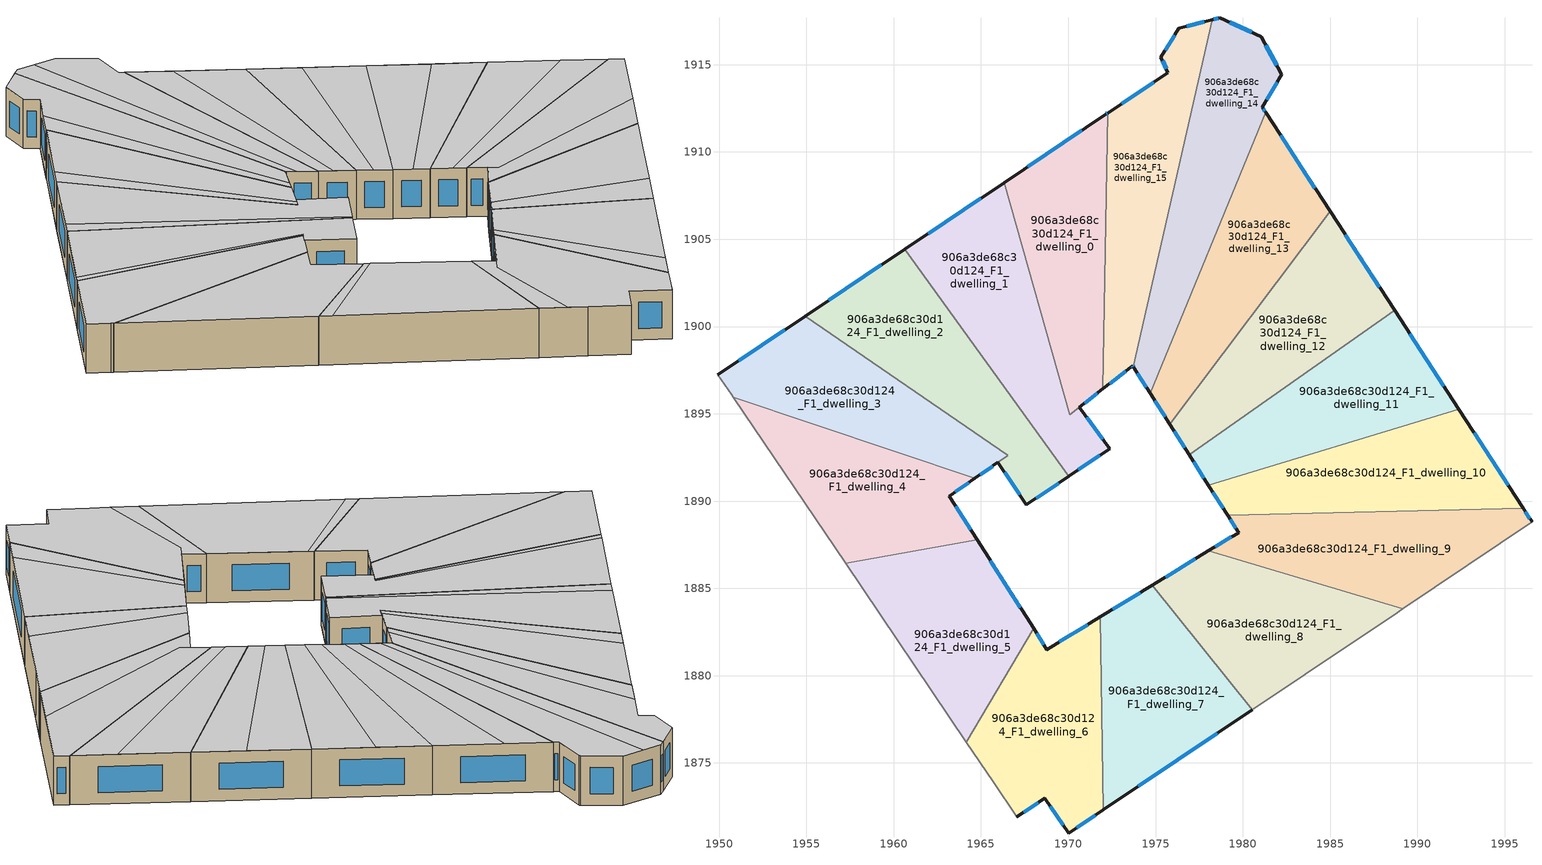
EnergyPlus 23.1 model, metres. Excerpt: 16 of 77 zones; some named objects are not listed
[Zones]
906a3de68c30d124_F1_dwelling_0
 floor to 906a3de68c30d124_F0_dwelling_0 (EU_floor_Construction): 1972.26,1912.23 1971.98,1896.42 1970.08,1894.94 1966.32,1908.25 1972.16,1912.17 z3
 wall outside (EU_wall_Construction): 1972.26,1912.23 1972.16,1912.17 1966.32,1908.25 / 1970.64,1895.37 1971.98,1896.42 z3:6
 wall to 906a3de68c30d124_F1_dwelling_15 (EU_wall_Construction): 1971.98,1896.42 1972.26,1912.23 z3:6
 wall to 906a3de68c30d124_F1_dwelling_1 (EU_wall_Construction): 1966.32,1908.25 1970.08,1894.94 1970.64,1895.37 z3:6
 window (EU_Window_Construction): 1970.79,1911.25 1967.69,1909.17 / 1972.24,1912.22 1972.18,1912.18 / 1970.96,1895.62 1971.67,1896.18 z3.7:5.3
 ceiling adiabatic (EU_roof_Construction): 1971.98,1896.42 1972.26,1912.23 1972.16,1912.17 1967.47,1909.02 1970.43,1895.21 z6
 ceiling to 906a3de68c30d124_F2_dwelling_4 (EU_floor_Construction): 1970.43,1895.21 1967.47,1909.02 1966.32,1908.25 1970.08,1894.94 z6
906a3de68c30d124_F1_dwelling_1
 floor to 906a3de68c30d124_F0_dwelling_1 (EU_floor_Construction): 1966.32,1908.25 1970.08,1894.94 1970.64,1895.37 1972.37,1893 1970.02,1891.42 1960.63,1904.43 z3
 wall outside (EU_wall_Construction): 1970.02,1891.42 1972.37,1893 1970.64,1895.37 / 1966.32,1908.25 1960.63,1904.43 z3:6
 wall to 906a3de68c30d124_F1_dwelling_2 (EU_wall_Construction): 1960.63,1904.43 1970.02,1891.42 z3:6
 window (EU_Window_Construction): 1970.57,1891.79 1971.82,1892.63 / 1964.99,1907.35 1961.97,1905.32 / 1971.96,1893.56 1971.05,1894.82 z3.7:5.3
 ceiling to 906a3de68c30d124_F2_dwelling_4 (EU_floor_Construction): 1972.37,1893 1970.64,1895.37 1970.08,1894.94 1966.32,1908.25 1961.4,1904.94 1970.14,1891.5 z6
 ceiling to 906a3de68c30d124_F2_dwelling_5 (EU_floor_Construction): 1970.14,1891.5 1961.4,1904.94 1960.63,1904.43 1970.02,1891.42 z6
906a3de68c30d124_F1_dwelling_10
 floor to 906a3de68c30d124_F0_dwelling_10 (EU_floor_Construction): 1992.38,1895.25 1996.07,1889.58 1979.13,1889.19 1978.03,1890.92 z3
 wall outside (EU_wall_Construction): 1978.03,1890.92 1979.13,1889.19 / 1996.07,1889.58 1992.38,1895.25 z3:6
 wall to 906a3de68c30d124_F1_dwelling_11 (EU_wall_Construction): 1992.38,1895.25 1978.03,1890.92 z3:6
 wall to 906a3de68c30d124_F1_dwelling_9 (EU_wall_Construction): 1979.13,1889.19 1996.07,1889.58 z3:6
 window (EU_Window_Construction): 1978.29,1890.51 1978.87,1889.59 / 1995.2,1890.91 1993.25,1893.92 z3.7:5.3
 ceiling adiabatic (EU_roof_Construction): 1994.6,1891.84 1992.38,1895.25 1978.03,1890.92 1978.69,1889.87 z6
 ceiling to 906a3de68c30d124_F2_dwelling_12 (EU_floor_Construction): 1996.07,1889.58 1994.6,1891.84 1978.69,1889.87 1979.13,1889.19 z6
906a3de68c30d124_F1_dwelling_11
 floor to 906a3de68c30d124_F0_dwelling_11 (EU_floor_Construction): 1988.69,1900.92 1992.38,1895.25 1978.03,1890.92 1976.93,1892.65 z3
 wall outside (EU_wall_Construction): 1976.93,1892.65 1978.03,1890.92 / 1992.38,1895.25 1988.69,1900.92 z3:6
 wall to 906a3de68c30d124_F1_dwelling_12 (EU_wall_Construction): 1988.69,1900.92 1976.93,1892.65 z3:6
 window (EU_Window_Construction): 1977.19,1892.25 1977.77,1891.32 / 1991.52,1896.58 1989.56,1899.59 z3.7:5.3
 ceiling to 906a3de68c30d124_F2_dwelling_14 (EU_floor_Construction): 1990.67,1897.89 1988.69,1900.92 1976.93,1892.65 1977.52,1891.72 z6
 ceiling adiabatic (EU_roof_Construction): 1992.38,1895.25 1990.67,1897.89 1977.52,1891.72 1978.03,1890.92 z6
906a3de68c30d124_F1_dwelling_12
 floor to 906a3de68c30d124_F0_dwelling_12 (EU_floor_Construction): 1985,1906.6 1988.69,1900.92 1976.93,1892.65 1975.81,1894.41 z3
 wall outside (EU_wall_Construction): 1975.81,1894.41 1976.93,1892.65 / 1988.69,1900.92 1985,1906.6 z3:6
 wall to 906a3de68c30d124_F1_dwelling_13 (EU_wall_Construction): 1985,1906.6 1975.81,1894.41 z3:6
 window (EU_Window_Construction): 1976.07,1894 1976.66,1893.07 / 1987.82,1902.26 1985.87,1905.27 z3.7:5.3
 ceiling to 906a3de68c30d124_F2_dwelling_14 (EU_floor_Construction): 1988.69,1900.92 1986.73,1903.94 1976.34,1893.58 1976.93,1892.65 z6
 ceiling to 906a3de68c30d124_F2_dwelling_0 (EU_floor_Construction): 1986.73,1903.94 1985,1906.6 1975.81,1894.41 1976.34,1893.58 z6
906a3de68c30d124_F1_dwelling_13
 floor to 906a3de68c30d124_F0_dwelling_13 (EU_floor_Construction): 1981.3,1912.28 1985,1906.6 1975.81,1894.41 1974.69,1896.17 z3
 wall outside (EU_wall_Construction): 1974.69,1896.17 1975.81,1894.41 / 1985,1906.6 1981.3,1912.28 z3:6
 wall to 906a3de68c30d124_F1_dwelling_14 (EU_wall_Construction): 1981.3,1912.28 1974.69,1896.17 z3:6
 window (EU_Window_Construction): 1974.95,1895.76 1975.55,1894.82 / 1984.13,1907.94 1982.17,1910.95 z3.7:5.3
 ceiling to 906a3de68c30d124_F2_dwelling_0 (EU_floor_Construction): 1975.81,1894.41 1985,1906.6 1982.79,1910 1975.14,1895.46 z6
 ceiling to 906a3de68c30d124_F2_dwelling_1 (EU_floor_Construction): 1975.14,1895.46 1982.79,1910 1981.3,1912.28 1974.69,1896.17 z6
906a3de68c30d124_F1_dwelling_14
 floor to 906a3de68c30d124_F0_dwelling_14 (EU_floor_Construction): 1981.05,1916.61 1982.2,1914.48 1982.22,1914.45 1981.13,1912.55 1981.3,1912.28 1974.69,1896.17 1973.72,1897.7 1978.24,1917.58 1978.69,1917.69 z3
 wall outside (EU_wall_Construction): 1981.3,1912.28 1981.13,1912.55 1982.22,1914.45 1982.2,1914.48 1981.05,1916.61 1978.69,1917.69 1978.24,1917.58 / 1973.72,1897.7 1974.69,1896.17 z3:6
 wall to 906a3de68c30d124_F1_dwelling_15 (EU_wall_Construction): 1978.24,1917.58 1973.72,1897.7 z3:6
 window (EU_Window_Construction): 1981.38,1913 1981.97,1914 / 1981.26,1912.35 1981.17,1912.49 / 1973.95,1897.34 1974.46,1896.53 / 1978.58,1917.67 1978.34,1917.61 / 1980.5,1916.87 1979.24,1917.44 / 1981.93,1914.98 1981.32,1916.11 z3.7:5.3
 ceiling to 906a3de68c30d124_F2_dwelling_1 (EU_floor_Construction): 1974.69,1896.17 1981.3,1912.28 1981.13,1912.55 1982.22,1914.45 1982.2,1914.48 1981.05,1916.61 1979.77,1917.2 1974.07,1897.15 z6
 ceiling to 906a3de68c30d124_F2_dwelling_2 (EU_floor_Construction): 1974.07,1897.15 1979.77,1917.2 1978.69,1917.69 1978.24,1917.58 1973.72,1897.7 z6
906a3de68c30d124_F1_dwelling_15
 floor to 906a3de68c30d124_F0_dwelling_15 (EU_floor_Construction): 1978.24,1917.58 1973.72,1897.7 1973.68,1897.76 1971.98,1896.42 1972.26,1912.23 1975.71,1914.55 1975.31,1915.43 1976.33,1917.08 z3
 wall outside (EU_wall_Construction): 1978.24,1917.58 1976.33,1917.08 1975.31,1915.43 1975.71,1914.55 1972.26,1912.23 / 1971.98,1896.42 1973.68,1897.76 1973.72,1897.7 z3:6
 window (EU_Window_Construction): 1975.41,1915.23 1975.62,1914.76 / 1976.09,1916.7 1975.55,1915.82 / 1977.79,1917.46 1976.78,1917.2 / 1973.69,1897.74 1973.71,1897.71 / 1972.38,1896.74 1973.29,1897.44 / 1974.9,1914.01 1973.07,1912.78 z3.7:5.3
 ceiling to 906a3de68c30d124_F2_dwelling_2 (EU_floor_Construction): 1973.72,1897.7 1978.24,1917.58 1976.33,1917.08 1975.31,1915.43 1975.71,1914.55 1973.9,1913.34 1972.51,1896.84 1973.68,1897.76 z6
 ceiling adiabatic (EU_roof_Construction): 1972.51,1896.84 1973.9,1913.34 1972.26,1912.23 1971.98,1896.42 z6
906a3de68c30d124_F1_dwelling_2
 floor to 906a3de68c30d124_F0_dwelling_2 (EU_floor_Construction): 1960.63,1904.43 1970.02,1891.42 1967.59,1889.79 1965.97,1892.22 1966.54,1892.61 1954.94,1900.61 z3
 wall outside (EU_wall_Construction): 1965.97,1892.22 1967.59,1889.79 1970.02,1891.42 / 1960.63,1904.43 1954.94,1900.61 z3:6
 wall to 906a3de68c30d124_F1_dwelling_3 (EU_wall_Construction): 1966.54,1892.61 1965.97,1892.22 / 1954.94,1900.61 1966.53,1892.62 z3:6
 window (EU_Window_Construction): 1966.36,1891.65 1967.21,1890.36 / 1959.3,1903.53 1956.28,1901.5 / 1968.16,1890.17 1969.45,1891.04 z3.7:5.3
 ceiling to 906a3de68c30d124_F2_dwelling_5 (EU_floor_Construction): 1970.02,1891.42 1960.63,1904.43 1955.33,1900.87 1966.66,1892.7 1965.98,1892.22 1967.59,1889.79 z6
 ceiling to 906a3de68c30d124_F2_dwelling_6 (EU_floor_Construction): 1966.54,1892.61 1966.31,1892.45 1966.66,1892.7 1955.33,1900.87 1954.94,1900.6 z6
906a3de68c30d124_F1_dwelling_3
 floor to 906a3de68c30d124_F0_dwelling_3 (EU_floor_Construction): 1966.54,1892.61 1964.65,1891.3 1950.81,1895.96 1950.72,1896.09 1949.94,1897.25 1954.94,1900.61 z3
 wall outside (EU_wall_Construction): 1954.94,1900.61 1949.94,1897.25 / 1964.65,1891.3 1965.97,1892.22 z3:6
 wall adiabatic (EU_wall_Construction): 1949.94,1897.25 1950.72,1896.09 1950.81,1895.96 z3:6
 wall to 906a3de68c30d124_F1_dwelling_4 (EU_wall_Construction): 1950.81,1895.96 1964.65,1891.3 z3:6
 window (EU_Window_Construction): 1953.77,1899.82 1951.11,1898.03 / 1964.96,1891.52 1965.66,1892.01 z3.7:5.3
 ceiling to 906a3de68c30d124_F2_dwelling_6 (EU_floor_Construction): 1966.54,1892.61 1954.94,1900.6 1949.94,1897.25 1950.7,1896.11 1950.75,1896.04 1950.8,1895.97 1964.65,1891.3 1964.66,1891.31 z6
 ceiling adiabatic (EU_roof_Construction): 1961.42,1892.39 1950.8,1895.97 1950.81,1895.95 z6
 roof outside (EU_roof_Construction): 1964.65,1891.3 1950.8,1895.97 1961.42,1892.39 z6
906a3de68c30d124_F1_dwelling_4
 floor to 906a3de68c30d124_F0_dwelling_4 (EU_floor_Construction): 1964.65,1891.3 1963.19,1890.29 1964.79,1887.78 1957.24,1886.43 1950.81,1895.96 z3
 wall outside (EU_wall_Construction): 1964.79,1887.78 1963.19,1890.29 1964.65,1891.3 z3:6
 wall to 906a3de68c30d124_F1_dwelling_5 (EU_wall_Construction): 1957.24,1886.43 1964.79,1887.78 z3:6
 wall adiabatic (EU_wall_Construction): 1950.81,1895.96 1957.24,1886.43 z3:6
 window (EU_Window_Construction): 1963.53,1890.53 1964.31,1891.06 / 1964.41,1888.37 1963.57,1889.7 z3.7:5.3
 ceiling to 906a3de68c30d124_F2_dwelling_7 (EU_floor_Construction): 1964.79,1887.78 1963.19,1890.29 1964.65,1891.3 1950.81,1895.95 1957.24,1886.43 z6
906a3de68c30d124_F1_dwelling_5
 floor to 906a3de68c30d124_F0_dwelling_5 (EU_floor_Construction): 1964.79,1887.78 1968.01,1882.7 1964.16,1876.2 1957.24,1886.43 z3
 wall outside (EU_wall_Construction): 1968.01,1882.7 1964.79,1887.78 z3:6
 wall to 906a3de68c30d124_F1_dwelling_6 (EU_wall_Construction): 1964.16,1876.2 1968.01,1882.7 z3:6
 wall adiabatic (EU_wall_Construction): 1957.24,1886.43 1964.16,1876.2 z3:6
 window (EU_Window_Construction): 1967.25,1883.9 1965.54,1886.59 z3.7:5.3
 ceiling to 906a3de68c30d124_F2_dwelling_8 (EU_floor_Construction): 1964.16,1876.2 1968.01,1882.7 1964.99,1887.46 1957.69,1885.78 z6
 ceiling to 906a3de68c30d124_F2_dwelling_7 (EU_floor_Construction): 1964.99,1887.46 1964.79,1887.78 1957.24,1886.43 1957.69,1885.78 z6
906a3de68c30d124_F1_dwelling_6
 floor to 906a3de68c30d124_F0_dwelling_6 (EU_floor_Construction): 1971.84,1883.37 1972.02,1872.31 1970.02,1870.97 1968.66,1872.99 1967.06,1871.91 1965.7,1873.92 1964.16,1876.2 1968.01,1882.7 1968.78,1881.5 z3
 wall outside (EU_wall_Construction): 1971.84,1883.37 1968.78,1881.5 1968.01,1882.7 / 1967.06,1871.91 1968.66,1872.99 1970.02,1870.97 1972.02,1872.31 z3:6
 wall to 906a3de68c30d124_F1_dwelling_7 (EU_wall_Construction): 1972.02,1872.31 1971.84,1883.37 z3:6
 wall adiabatic (EU_wall_Construction): 1964.16,1876.2 1965.7,1873.92 1967.06,1871.91 z3:6
 window (EU_Window_Construction): 1968.6,1881.78 1968.19,1882.42 / 1971.12,1882.93 1969.5,1881.94 / 1970.49,1871.29 1971.55,1872 / 1968.98,1872.51 1969.7,1871.44 / 1967.44,1872.16 1968.29,1872.73 z3.7:5.3
 ceiling to 906a3de68c30d124_F2_dwelling_9 (EU_floor_Construction): 1972.02,1872.31 1971.84,1883.36 1967.99,1881.01 1965.07,1874.84 1965.7,1873.92 1967.06,1871.91 1968.66,1872.99 1970.02,1870.97 z6
 ceiling to 906a3de68c30d124_F2_dwelling_8 (EU_floor_Construction): 1965.07,1874.84 1967.98,1881.01 1971.56,1883.2 1968.78,1881.5 1968.01,1882.7 1964.16,1876.2 z6
906a3de68c30d124_F1_dwelling_7
 floor to 906a3de68c30d124_F0_dwelling_7 (EU_floor_Construction): 1974.82,1885.19 1980.54,1878.04 1972.02,1872.31 1971.84,1883.37 z3
 wall outside (EU_wall_Construction): 1974.82,1885.19 1971.84,1883.37 / 1972.02,1872.31 1980.54,1878.04 z3:6
 wall to 906a3de68c30d124_F1_dwelling_8 (EU_wall_Construction): 1980.54,1878.04 1974.82,1885.19 z3:6
 window (EU_Window_Construction): 1974.12,1884.76 1972.54,1883.8 / 1974.02,1873.66 1978.54,1876.7 z3.7:5.3
 ceiling to 906a3de68c30d124_F2_dwelling_10 (EU_floor_Construction): 1980.54,1878.04 1974.82,1885.19 1972.42,1883.72 1973.7,1873.44 z6
 ceiling to 906a3de68c30d124_F2_dwelling_9 (EU_floor_Construction): 1973.7,1873.44 1972.42,1883.71 1971.84,1883.36 1972.02,1872.31 z6
906a3de68c30d124_F1_dwelling_8
 floor to 906a3de68c30d124_F0_dwelling_8 (EU_floor_Construction): 1989.16,1883.82 1988.64,1883.48 1986.6,1882.11 1980.54,1878.04 1974.82,1885.19 1978.03,1887.14 z3
 wall outside (EU_wall_Construction): 1978.03,1887.14 1974.82,1885.19 z3:6
 wall adiabatic (EU_wall_Construction): 1980.54,1878.04 1986.6,1882.11 1988.64,1883.48 1989.16,1883.82 z3:6
 wall to 906a3de68c30d124_F1_dwelling_9 (EU_wall_Construction): 1989.16,1883.82 1978.03,1887.14 z3:6
 window (EU_Window_Construction): 1977.27,1886.69 1975.57,1885.65 z3.7:5.3
 ceiling to 906a3de68c30d124_F2_dwelling_11 (EU_floor_Construction): 1986.6,1882.11 1988.64,1883.48 1989.16,1883.82 1978.03,1887.14 1975.65,1885.69 1982.81,1879.57 z6
 ceiling to 906a3de68c30d124_F2_dwelling_10 (EU_floor_Construction): 1982.81,1879.57 1975.65,1885.69 1974.82,1885.19 1980.54,1878.04 z6
906a3de68c30d124_F1_dwelling_9
 floor to 906a3de68c30d124_F0_dwelling_9 (EU_floor_Construction): 1996.07,1889.58 1996.57,1888.82 1989.16,1883.82 1978.03,1887.14 1979.76,1888.2 1979.13,1889.19 z3
 wall outside (EU_wall_Construction): 1979.13,1889.19 1979.76,1888.2 1978.03,1887.14 / 1996.57,1888.82 1996.07,1889.58 z3:6
 wall adiabatic (EU_wall_Construction): 1989.16,1883.82 1996.57,1888.82 z3:6
 window (EU_Window_Construction): 1979.35,1887.95 1978.43,1887.39 / 1979.27,1888.96 1979.61,1888.43 / 1996.45,1889 1996.19,1889.4 z3.7:5.3
 ceiling to 906a3de68c30d124_F2_dwelling_12 (EU_floor_Construction): 1996.57,1888.82 1996.07,1889.58 1979.13,1889.19 1980.09,1887.67 1992.02,1885.75 z6
 ceiling to 906a3de68c30d124_F2_dwelling_11 (EU_floor_Construction): 1992.02,1885.75 1980.09,1887.67 1979.76,1888.2 1978.03,1887.14 1989.16,1883.82 z6
[Building]
EU S2 Campaign: North Axis=0; Terrain=City; Solar Distribution=FullExterior
[Site:Location]
Budapest.Ferenc.Liszt.Intl.AP: Latitude=47.437; Longitude=19.256; Time Zone=1; Elevation=185
[SizingPeriod:WeatherFileDays]
AnnualSizingPeriod: Begin Month=1; Begin Day of Month=1; End Month=12; End Day of Month=31; Day of Week for Start Day=Monday; Use Weather File Daylight Saving Period=No; Use Weather File Rain and Snow Indicators=No
[MATERIAL]
EU_InternalMass_Material: Roughness=MediumRough; Thickness=0.1; Conductivity=1; Density=1800; Specific Heat=900; Thermal Absorptance=0.9; Solar Absorptance=0.7; Visible Absorptance=0.7
[MATERIAL:NOMASS] Roughness=MediumRough; Thermal Absorptance=0.9; Solar Absorptance=0.7; Visible Absorptance=0.7
Name | Thermal Resistance
EU_wall_NoMass | 0.832559
EU_roof_NoMass | 1.39638
EU_floor_NoMass | 0.872794
[WINDOWMATERIAL:SIMPLEGLAZINGSYSTEM]
EU_Window_SimpleGlazing: UFactor=2.79869; Solar Heat Gain Coefficient=0.75; Visible Transmittance=0.75
[CONSTRUCTION]
EU_wall_Construction: EU_wall_NoMass
EU_roof_Construction: EU_roof_NoMass
EU_floor_Construction: EU_floor_NoMass
EU_Window_Construction: EU_Window_SimpleGlazing
EU_InternalMass_Construction: EU_InternalMass_Material
[ZONE] Type=1; Multiplier=1; Ceiling Height=autocalculate; Floor Area=autocalculate; Part of Total Floor Area=Yes
Name | Volume
906a3de68c30d124_F1_dwelling_0 | 185.429
906a3de68c30d124_F1_dwelling_1 | 201.325
906a3de68c30d124_F1_dwelling_10 | 190.552
906a3de68c30d124_F1_dwelling_11 | 190.545
906a3de68c30d124_F1_dwelling_12 | 190.514
906a3de68c30d124_F1_dwelling_13 | 190.555
906a3de68c30d124_F1_dwelling_14 | 190.572
906a3de68c30d124_F1_dwelling_15 | 184.888
906a3de68c30d124_F1_dwelling_2 | 201.696
906a3de68c30d124_F1_dwelling_3 | 184.913
906a3de68c30d124_F1_dwelling_4 | 185.03
906a3de68c30d124_F1_dwelling_5 | 190.55
906a3de68c30d124_F1_dwelling_6 | 190.547
906a3de68c30d124_F1_dwelling_7 | 190.546
906a3de68c30d124_F1_dwelling_8 | 190.549
906a3de68c30d124_F1_dwelling_9 | 190.534
[INTERNALMASS] Construction=EU_InternalMass_Construction
Name | Zone or ZoneList | Surface Area
906a3de68c30d124_F1_dwelling_0_EU_InternalMass | 906a3de68c30d124_F1_dwelling_0 | 61.8057
906a3de68c30d124_F1_dwelling_1_EU_InternalMass | 906a3de68c30d124_F1_dwelling_1 | 67.1093
906a3de68c30d124_F1_dwelling_2_EU_InternalMass | 906a3de68c30d124_F1_dwelling_2 | 67.2331
906a3de68c30d124_F1_dwelling_3_EU_InternalMass | 906a3de68c30d124_F1_dwelling_3 | 61.632
906a3de68c30d124_F1_dwelling_4_EU_InternalMass | 906a3de68c30d124_F1_dwelling_4 | 61.6774
906a3de68c30d124_F1_dwelling_5_EU_InternalMass | 906a3de68c30d124_F1_dwelling_5 | 63.5167
906a3de68c30d124_F1_dwelling_6_EU_InternalMass | 906a3de68c30d124_F1_dwelling_6 | 63.5154
906a3de68c30d124_F1_dwelling_7_EU_InternalMass | 906a3de68c30d124_F1_dwelling_7 | 63.5152
906a3de68c30d124_F1_dwelling_8_EU_InternalMass | 906a3de68c30d124_F1_dwelling_8 | 63.5165
906a3de68c30d124_F1_dwelling_9_EU_InternalMass | 906a3de68c30d124_F1_dwelling_9 | 63.5118
906a3de68c30d124_F1_dwelling_10_EU_InternalMass | 906a3de68c30d124_F1_dwelling_10 | 63.5173
906a3de68c30d124_F1_dwelling_11_EU_InternalMass | 906a3de68c30d124_F1_dwelling_11 | 63.5153
906a3de68c30d124_F1_dwelling_12_EU_InternalMass | 906a3de68c30d124_F1_dwelling_12 | 63.5045
906a3de68c30d124_F1_dwelling_13_EU_InternalMass | 906a3de68c30d124_F1_dwelling_13 | 63.5184
906a3de68c30d124_F1_dwelling_14_EU_InternalMass | 906a3de68c30d124_F1_dwelling_14 | 63.524
906a3de68c30d124_F1_dwelling_15_EU_InternalMass | 906a3de68c30d124_F1_dwelling_15 | 61.6308
[OTHEREQUIPMENT] Fuel Type=Electricity; Design Level Calculation Method=Watts/Area; Power per Zone Floor Area=1; Fraction Latent=0; Fraction Radiant=0; Fraction Lost=0; Carbon Dioxide Generation Rate=0; EndUse Subcategory=EU_Step8_InternalGains
Name | Zone or ZoneList or Space or SpaceList | Schedule
EU_Step8_InternalGain_906a3de68c30d124_F1_dwelling_0_f000 | 906a3de68c30d124_F1_dwelling_0 | EU_Step8_GainSchedule_906a3de68c30d124_F1_dwelling_0_f000
EU_Step8_InternalGain_906a3de68c30d124_F1_dwelling_1_f000 | 906a3de68c30d124_F1_dwelling_1 | EU_Step8_GainSchedule_906a3de68c30d124_F1_dwelling_1_f000
EU_Step8_InternalGain_906a3de68c30d124_F1_dwelling_2_f000 | 906a3de68c30d124_F1_dwelling_2 | EU_Step8_GainSchedule_906a3de68c30d124_F1_dwelling_2_f000
EU_Step8_InternalGain_906a3de68c30d124_F1_dwelling_3_f000 | 906a3de68c30d124_F1_dwelling_3 | EU_Step8_GainSchedule_906a3de68c30d124_F1_dwelling_3_f000
EU_Step8_InternalGain_906a3de68c30d124_F1_dwelling_4_f000 | 906a3de68c30d124_F1_dwelling_4 | EU_Step8_GainSchedule_906a3de68c30d124_F1_dwelling_4_f000
EU_Step8_InternalGain_906a3de68c30d124_F1_dwelling_5_f000 | 906a3de68c30d124_F1_dwelling_5 | EU_Step8_GainSchedule_906a3de68c30d124_F1_dwelling_5_f000
EU_Step8_InternalGain_906a3de68c30d124_F1_dwelling_6_f000 | 906a3de68c30d124_F1_dwelling_6 | EU_Step8_GainSchedule_906a3de68c30d124_F1_dwelling_6_f000
EU_Step8_InternalGain_906a3de68c30d124_F1_dwelling_7_f000 | 906a3de68c30d124_F1_dwelling_7 | EU_Step8_GainSchedule_906a3de68c30d124_F1_dwelling_7_f000
EU_Step8_InternalGain_906a3de68c30d124_F1_dwelling_8_f000 | 906a3de68c30d124_F1_dwelling_8 | EU_Step8_GainSchedule_906a3de68c30d124_F1_dwelling_8_f000
EU_Step8_InternalGain_906a3de68c30d124_F1_dwelling_9_f000 | 906a3de68c30d124_F1_dwelling_9 | EU_Step8_GainSchedule_906a3de68c30d124_F1_dwelling_9_f000
EU_Step8_InternalGain_906a3de68c30d124_F1_dwelling_10_f000 | 906a3de68c30d124_F1_dwelling_10 | EU_Step8_GainSchedule_906a3de68c30d124_F1_dwelling_10_f000
EU_Step8_InternalGain_906a3de68c30d124_F1_dwelling_11_f000 | 906a3de68c30d124_F1_dwelling_11 | EU_Step8_GainSchedule_906a3de68c30d124_F1_dwelling_11_f000
EU_Step8_InternalGain_906a3de68c30d124_F1_dwelling_12_f000 | 906a3de68c30d124_F1_dwelling_12 | EU_Step8_GainSchedule_906a3de68c30d124_F1_dwelling_12_f000
EU_Step8_InternalGain_906a3de68c30d124_F1_dwelling_13_f000 | 906a3de68c30d124_F1_dwelling_13 | EU_Step8_GainSchedule_906a3de68c30d124_F1_dwelling_13_f000
EU_Step8_InternalGain_906a3de68c30d124_F1_dwelling_14_f000 | 906a3de68c30d124_F1_dwelling_14 | EU_Step8_GainSchedule_906a3de68c30d124_F1_dwelling_14_f000
EU_Step8_InternalGain_906a3de68c30d124_F1_dwelling_15_f000 | 906a3de68c30d124_F1_dwelling_15 | EU_Step8_GainSchedule_906a3de68c30d124_F1_dwelling_15_f000
[ZONEVENTILATION:DESIGNFLOWRATE] Schedule=EU_AlwaysOn; Design Flow Rate Calculation Method=AirChanges/Hour; Air Changes per Hour=0.475469; Ventilation Type=Natural; Fan Pressure Rise=0; Fan Total Efficiency=1; Constant Term Coefficient=1; Temperature Term Coefficient=0; Velocity Term Coefficient=0; Velocity Squared Term Coefficient=0; Minimum Indoor Temperature=-100; Maximum Indoor Temperature=100; Delta Temperature=-100; Minimum Outdoor Temperature=-100; Maximum Outdoor Temperature=100; Maximum Wind Speed=40
Name | Zone or ZoneList or Space or SpaceList
EU_ConstantAir_906a3de68c30d124_F1_dwelling_0 | 906a3de68c30d124_F1_dwelling_0
EU_ConstantAir_906a3de68c30d124_F1_dwelling_1 | 906a3de68c30d124_F1_dwelling_1
EU_ConstantAir_906a3de68c30d124_F1_dwelling_2 | 906a3de68c30d124_F1_dwelling_2
EU_ConstantAir_906a3de68c30d124_F1_dwelling_3 | 906a3de68c30d124_F1_dwelling_3
EU_ConstantAir_906a3de68c30d124_F1_dwelling_4 | 906a3de68c30d124_F1_dwelling_4
EU_ConstantAir_906a3de68c30d124_F1_dwelling_5 | 906a3de68c30d124_F1_dwelling_5
EU_ConstantAir_906a3de68c30d124_F1_dwelling_6 | 906a3de68c30d124_F1_dwelling_6
EU_ConstantAir_906a3de68c30d124_F1_dwelling_7 | 906a3de68c30d124_F1_dwelling_7
EU_ConstantAir_906a3de68c30d124_F1_dwelling_8 | 906a3de68c30d124_F1_dwelling_8
EU_ConstantAir_906a3de68c30d124_F1_dwelling_9 | 906a3de68c30d124_F1_dwelling_9
EU_ConstantAir_906a3de68c30d124_F1_dwelling_10 | 906a3de68c30d124_F1_dwelling_10
EU_ConstantAir_906a3de68c30d124_F1_dwelling_11 | 906a3de68c30d124_F1_dwelling_11
EU_ConstantAir_906a3de68c30d124_F1_dwelling_12 | 906a3de68c30d124_F1_dwelling_12
EU_ConstantAir_906a3de68c30d124_F1_dwelling_13 | 906a3de68c30d124_F1_dwelling_13
EU_ConstantAir_906a3de68c30d124_F1_dwelling_14 | 906a3de68c30d124_F1_dwelling_14
EU_ConstantAir_906a3de68c30d124_F1_dwelling_15 | 906a3de68c30d124_F1_dwelling_15
[HVACTEMPLATE:ZONE:IDEALLOADSAIRSYSTEM] System Availability Schedule=EU_AlwaysOn; Maximum Heating Supply Air Temperature=50; Minimum Cooling Supply Air Temperature=13; Maximum Heating Supply Air Humidity Ratio=0.0156; Minimum Cooling Supply Air Humidity Ratio=0.0077; Heating Limit=NoLimit; Cooling Limit=NoLimit; Heating Availability Schedule=EU_AlwaysOn; Cooling Availability Schedule=EU_CoolingOff; Dehumidification Control Type=ConstantSensibleHeatRatio; Cooling Sensible Heat Ratio=0.7; Dehumidification Setpoint=60; Humidification Control Type=None; Humidification Setpoint=30; Outdoor Air Method=None; Outdoor Air Flow Rate per Person=0.00944; Outdoor Air Flow Rate per Zone Floor Area=0; Outdoor Air Flow Rate per Zone=0; Demand Controlled Ventilation Type=None; Outdoor Air Economizer Type=NoEconomizer; Heat Recovery Type=None; Sensible Heat Recovery Effectiveness=0.7; Latent Heat Recovery Effectiveness=0.65
Name | Template Thermostat
906a3de68c30d124_F1_dwelling_0 | EU_HeatOnly_906a3de68c30d124_F1_dwelling_0
906a3de68c30d124_F1_dwelling_1 | EU_HeatOnly_906a3de68c30d124_F1_dwelling_1
906a3de68c30d124_F1_dwelling_2 | EU_HeatOnly_906a3de68c30d124_F1_dwelling_2
906a3de68c30d124_F1_dwelling_3 | EU_HeatOnly_906a3de68c30d124_F1_dwelling_3
906a3de68c30d124_F1_dwelling_4 | EU_HeatOnly_906a3de68c30d124_F1_dwelling_4
906a3de68c30d124_F1_dwelling_5 | EU_HeatOnly_906a3de68c30d124_F1_dwelling_5
906a3de68c30d124_F1_dwelling_6 | EU_HeatOnly_906a3de68c30d124_F1_dwelling_6
906a3de68c30d124_F1_dwelling_7 | EU_HeatOnly_906a3de68c30d124_F1_dwelling_7
906a3de68c30d124_F1_dwelling_8 | EU_HeatOnly_906a3de68c30d124_F1_dwelling_8
906a3de68c30d124_F1_dwelling_9 | EU_HeatOnly_906a3de68c30d124_F1_dwelling_9
906a3de68c30d124_F1_dwelling_10 | EU_HeatOnly_906a3de68c30d124_F1_dwelling_10
906a3de68c30d124_F1_dwelling_11 | EU_HeatOnly_906a3de68c30d124_F1_dwelling_11
906a3de68c30d124_F1_dwelling_12 | EU_HeatOnly_906a3de68c30d124_F1_dwelling_12
906a3de68c30d124_F1_dwelling_13 | EU_HeatOnly_906a3de68c30d124_F1_dwelling_13
906a3de68c30d124_F1_dwelling_14 | EU_HeatOnly_906a3de68c30d124_F1_dwelling_14
906a3de68c30d124_F1_dwelling_15 | EU_HeatOnly_906a3de68c30d124_F1_dwelling_15
[SIZING:ZONE] Zone Cooling Design Supply Air Temperature Input Method=SupplyAirTemperature; Zone Cooling Design Supply Air Temperature=13; Zone Heating Design Supply Air Temperature Input Method=SupplyAirTemperature; Zone Heating Design Supply Air Temperature=50; Zone Cooling Design Supply Air Humidity Ratio=0.008; Zone Heating Design Supply Air Humidity Ratio=0.008; Cooling Design Air Flow Method=DesignDay; Cooling Design Air Flow Rate=0; Cooling Minimum Air Flow per Zone Floor Area=0.000762; Cooling Minimum Air Flow=0; Cooling Minimum Air Flow Fraction=0.2; Heating Design Air Flow Method=DesignDay; Heating Design Air Flow Rate=0; Heating Maximum Air Flow per Zone Floor Area=0.002032; Heating Maximum Air Flow=0.141576; Heating Maximum Air Flow Fraction=0.3; Account for Dedicated Outdoor Air System=No; Dedicated Outdoor Air System Control Strategy=NeutralSupplyAir; Dedicated Outdoor Air Low Setpoint Temperature for Design=autosize; Dedicated Outdoor Air High Setpoint Temperature for Design=autosize; Zone Load Sizing Method=Sensible Load Only No Latent Load; Zone Latent Cooling Design Supply Air Humidity Ratio Input Method=HumidityRatioDifference; Zone Cooling Design Supply Air Humidity Ratio Difference=0.005; Zone Latent Heating Design Supply Air Humidity Ratio Input Method=HumidityRatioDifference; Zone Humidification Design Supply Air Humidity Ratio Difference=0.005
906a3de68c30d124_F1_dwelling_0; 906a3de68c30d124_F1_dwelling_1; 906a3de68c30d124_F1_dwelling_2; 906a3de68c30d124_F1_dwelling_3; 906a3de68c30d124_F1_dwelling_4; 906a3de68c30d124_F1_dwelling_5; 906a3de68c30d124_F1_dwelling_6; 906a3de68c30d124_F1_dwelling_7; 906a3de68c30d124_F1_dwelling_8; 906a3de68c30d124_F1_dwelling_9; 906a3de68c30d124_F1_dwelling_10; 906a3de68c30d124_F1_dwelling_11; 906a3de68c30d124_F1_dwelling_12; 906a3de68c30d124_F1_dwelling_13; 906a3de68c30d124_F1_dwelling_14; 906a3de68c30d124_F1_dwelling_15
[SCHEDULE:CONSTANT]
Name | Hourly Value
EU_AlwaysOn | 1
EU_CoolingOff | 0
[SCHEDULE:FILE] Column Number=1; Rows to Skip at Top=0; Number of Hours of Data=8760; Column Separator=Comma; Interpolate to Timestep=No; Minutes per Item=60; Adjust Schedule for Daylight Savings=Yes
Name | File
EU_Step8_GainSchedule_906a3de68c30d124_F1_dwelling_0_f000 | ../../schedules/906a3de68c30d124/906a3de68c30d124_F1_dwelling_0_f000_gain.csv
EU_Step8_GainSchedule_906a3de68c30d124_F1_dwelling_1_f000 | ../../schedules/906a3de68c30d124/906a3de68c30d124_F1_dwelling_1_f000_gain.csv
EU_Step8_GainSchedule_906a3de68c30d124_F1_dwelling_2_f000 | ../../schedules/906a3de68c30d124/906a3de68c30d124_F1_dwelling_2_f000_gain.csv
EU_Step8_GainSchedule_906a3de68c30d124_F1_dwelling_3_f000 | ../../schedules/906a3de68c30d124/906a3de68c30d124_F1_dwelling_3_f000_gain.csv
EU_Step8_GainSchedule_906a3de68c30d124_F1_dwelling_4_f000 | ../../schedules/906a3de68c30d124/906a3de68c30d124_F1_dwelling_4_f000_gain.csv
EU_Step8_GainSchedule_906a3de68c30d124_F1_dwelling_5_f000 | ../../schedules/906a3de68c30d124/906a3de68c30d124_F1_dwelling_5_f000_gain.csv
EU_Step8_GainSchedule_906a3de68c30d124_F1_dwelling_6_f000 | ../../schedules/906a3de68c30d124/906a3de68c30d124_F1_dwelling_6_f000_gain.csv
EU_Step8_GainSchedule_906a3de68c30d124_F1_dwelling_7_f000 | ../../schedules/906a3de68c30d124/906a3de68c30d124_F1_dwelling_7_f000_gain.csv
EU_Step8_GainSchedule_906a3de68c30d124_F1_dwelling_8_f000 | ../../schedules/906a3de68c30d124/906a3de68c30d124_F1_dwelling_8_f000_gain.csv
EU_Step8_GainSchedule_906a3de68c30d124_F1_dwelling_9_f000 | ../../schedules/906a3de68c30d124/906a3de68c30d124_F1_dwelling_9_f000_gain.csv
EU_Step8_GainSchedule_906a3de68c30d124_F1_dwelling_10_f000 | ../../schedules/906a3de68c30d124/906a3de68c30d124_F1_dwelling_10_f000_gain.csv
EU_Step8_GainSchedule_906a3de68c30d124_F1_dwelling_11_f000 | ../../schedules/906a3de68c30d124/906a3de68c30d124_F1_dwelling_11_f000_gain.csv
EU_Step8_GainSchedule_906a3de68c30d124_F1_dwelling_12_f000 | ../../schedules/906a3de68c30d124/906a3de68c30d124_F1_dwelling_12_f000_gain.csv
EU_Step8_GainSchedule_906a3de68c30d124_F1_dwelling_13_f000 | ../../schedules/906a3de68c30d124/906a3de68c30d124_F1_dwelling_13_f000_gain.csv
EU_Step8_GainSchedule_906a3de68c30d124_F1_dwelling_14_f000 | ../../schedules/906a3de68c30d124/906a3de68c30d124_F1_dwelling_14_f000_gain.csv
EU_Step8_GainSchedule_906a3de68c30d124_F1_dwelling_15_f000 | ../../schedules/906a3de68c30d124/906a3de68c30d124_F1_dwelling_15_f000_gain.csv
